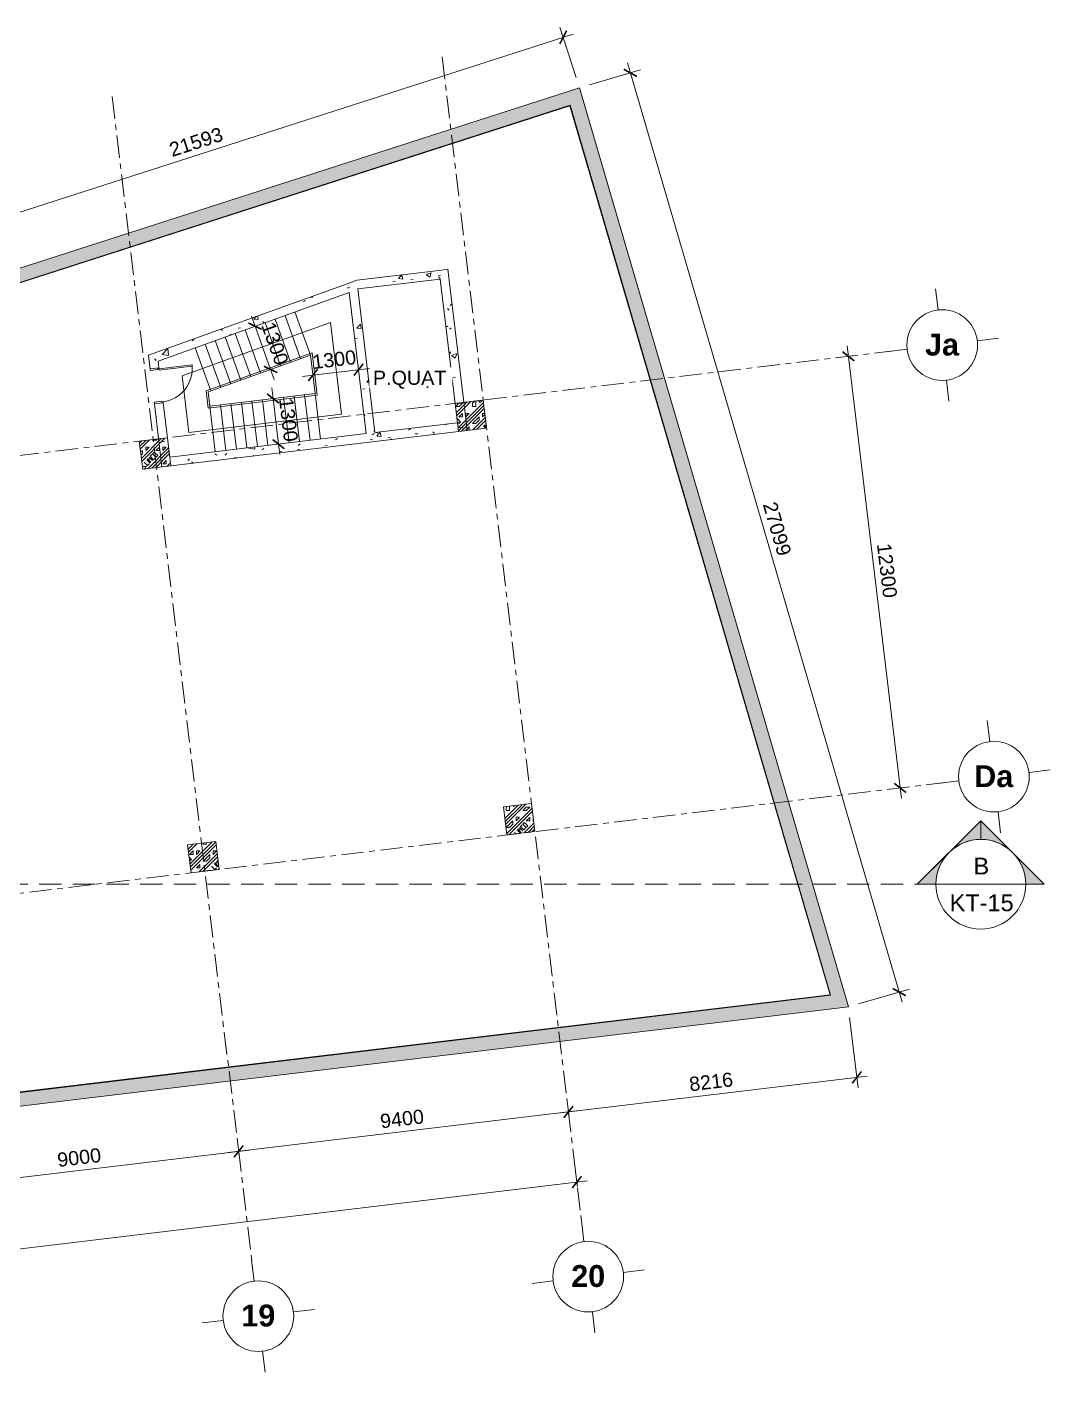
# Model space of a CAD drawing. Header units: millimetres. Extents: x -23040 to 110735, y -14554 to 50786.
# Drawn here: x 81605 to 110735, y 5671 to 44171 of the extents above; entities that cross this region are included whole.
import ezdxf

# ---------------------------------------------------------------- set-up
doc = ezdxf.new("R2010")
doc.units = ezdxf.units.MM
doc.linetypes.add('Grid Line', pattern=[22.225, 12.7, -3.175, 3.175, -3.175])
doc.linetypes.add('HIDDEN2', pattern=[4.7625, 3.175, -1.5875])
for name, color, linetype, lineweight in [('A-DETL-GENF', 31, 'Continuous', 5), ('CHU', 181, 'Continuous', 5), ('CUA', 31, 'Continuous', 9), ('DIM', 1, 'Continuous', 5), ('G-ANNO-SYMB', 111, 'Continuous', 5), ('HATCH-TUONG', 152, 'Continuous', 9), ('KH', 6, 'Continuous', 5), ('KI-HIEU-1', 151, 'Continuous', 9), ('NET CAT', 3, 'Continuous', 5), ('NET-CAT', 3, 'Continuous', 9), ('TRUC', 225, 'Continuous', 5)]:
    doc.layers.add(name, color=color, linetype=linetype, lineweight=lineweight)
doc.styles.add('Arial', font='arial_1.ttf', dxfattribs={"height": 476.25})
doc.styles.add('Arial_2', font='arial_1.ttf', dxfattribs={"height": 400})
doc.styles.add('Arial_B', font='arialbd_1.ttf', dxfattribs={"height": 619.047619})
doc.styles.add('TA1', font='arial_1.ttf')
doc.dimstyles.new('D_200_KTx2', dxfattribs={"dimtxt": 400, "dimasz": 300, "dimexe": 300, "dimexo": 300, "dimgap": 160, "dimtad": 1, "dimdec": 0, "dimzin": 9, "dimtxsty": 'TA1', "dimblk": 'ARCHTICK', "dimcen": 1, "dimdle": 300, "dimclrd": 256, "dimclre": 256, "dimclrt": 7, "dimadec": 0, "dimazin": 0, "dimtfac": 1, "dimtdec": 0, "dimtix": 1, "dimtmove": 1, "dimatfit": 3, "dimldrblk": 'ARCHTICK', "dimfxl": 0, "dimtolj": 1, "dimtzin": 0, "dimlwd": -1, "dimlwe": -1, "dimarcsym": 0})
pattern_1 = [(45, (95.25, 0), (-476.2456, 476.2456), []), (45, (190.5, 0), (-476.2456, 476.2456), []), (45, (0, 0), (-476.2456, 476.2456), []), (45, (476.25, 0), (-476.2456, 476.2456), []), (45, (571.5, 0), (-476.2456, 476.2456), []), (0, (381, 95.25), (0, 952.5), [95.25, -857.25]), (0, (476.25, 190.5), (0, 952.5), [95.25, -857.25]), (45, (381, 95.25), (0, 952.4912), [134.683, -1212.342]), (45, (476.25, 95.25), (0, 952.4912), [134.683, -1212.342]), (0, (381, 95.25), (0, 952.5), [95.25, -857.25]), (90, (-95.25, 95.25), (-952.5, 6e-14), [95.25, -857.25]), (90, (0, 95.25), (-952.5, 6e-14), [190.5, -762]), (45, (-95.25, 190.5), (0, 952.4912), [134.683, -1212.342]), (90, (762, 381), (-952.5, 6e-14), [95.25, -857.25]), (0, (666.75, 381), (0, 952.5), [95.25, -857.25]), (45, (666.75, 381), (0, 952.4912), [134.683, -1212.342]), (0, (857.25, 95.25), (0, 952.5), [95.25, -857.25]), (0, (857.25, 571.5), (0, 952.5), [95.25, -857.25]), (90, (1047.75, 666.75), (-952.5, 6e-14), [95.25, -857.25]), (45, (857.25, 571.5), (0, 952.4912), [269.367, -1077.658]), (45, (952.5, 571.5), (0, 952.4912), [134.683, -1212.342]), (45, (1143, 762), (0, 952.4912), [134.683, -1212.342]), (0, (1143, 857.25), (0, 952.5), [95.25, -857.25]), (90, (1143, 762), (-952.5, 6e-14), [95.25, -857.25]), (0, (476.25, 762), (0, 952.5), [95.25, -857.25]), (0, (666.75, 857.25), (0, 952.5), [95.25, -857.25]), (90, (571.5, 762), (-952.5, 6e-14), [95.25, -857.25]), (90, (666.75, 762), (-952.5, 6e-14), [95.25, -857.25]), (45, (476.25, 762), (0, 952.4912), [134.683, -1212.342]), (45, (666.75, 762), (0, 952.4912), [134.683, -1212.342]), (135, (119, 214.8), (-952.4912, 6e-14), [134.683, -1212.342]), (135, (238.1, 333.4), (-952.4912, 6e-14), [134.683, -1212.342]), (135, (309.56, 404.8), (-952.4912, 6e-14), [134.683, -1212.342]), (135, (333.4, 428.6), (-952.4912, 6e-14), [134.683, -1212.342]), (135, (381, 476.25), (-952.4912, 6e-14), [134.683, -1212.342]), (135, (404.8, 500.06), (-952.4912, 6e-14), [134.683, -1212.342]), (135, (476.25, 571.5), (-952.4912, 6e-14), [134.683, -1212.342]), (135, (523.9, 619.1), (-952.4912, 6e-14), [134.683, -1212.342]), (45, (119, 214.8), (0, 952.4912), [95.25, -1251.775]), (45, (238.1, 333.4), (0, 952.4912), [67.361, -1279.665]), (45, (404.8, 500.06), (0, 952.4912), [67.361, -1279.665]), (45, (309.56, 595.3), (0, 952.4912), [67.361, -1279.665]), (45, (476.25, 571.5), (0, 952.4912), [67.361, -1279.665]), (45, (381, 666.75), (0, 952.4912), [67.361, -1279.665]), (0, (24.2, 309.5), (0, 952.5), [190.043, -762.457]), (0, (238.1, 523.9), (0, 952.5), [95.25, -857.25])]
pattern_2 = [(50, (0, 0), (1457.472, -127.512), [152.4, -1676.4]), (355, (0, 0), (-281.942, 1528.454), [121.92, -1341.12]), (100.451, (121.5, -10.6), (1175.541, 1400.933), [129.52, -1424.72]), (46.184, (0, 406.4), (2168.632, -336.342), [228.6, -2514.6]), (96.636, (180.7, 378.4), (1899.22, 1979.42), [194.28, -2137.08]), (351.184, (0, 406.4), (1899.24, 1979.4), [182.88, -2011.68]), (21, (203.2, 304.8), (1212.915, -818.121), [152.4, -1676.4]), (326, (203.2, 304.8), (494.417, 1473.504), [121.92, -1341.12]), (71.451, (304.3, 236.6), (1707.337, 655.37), [129.52, -1424.72]), (37.5, (0, 0), (24.7094, 676.4402), [67.056, -1257.808, 67.056, -1294.384, -1346.2]), (37.5, (0, 0), (24.7094, 676.4402), [-2686.304, 67.056, -1279.144]), (7.5, (0, 0), (534.558, 801.444), [67.056, -709.168, 67.056, -1227.328, -513.08]), (7.5, (0, 0), (534.558, 801.444), [-2070.608, 67.056, -446.024]), (327.5, (-453.14, 0), (1084.7275, -45.8312), [67.056, -440.944, 67.056, -1517.904, -2103.12]), (327.5, (-453.14, 0), (1084.7275, -45.8312), [-2092.96, 67.056, -2036.064]), (317.5, (-656.3, 0), (1185.035, 203.4135), [67.056, -593.344, 67.056, -985.52, -1493.52]), (317.5, (-656.3, 0), (1185.035, 203.4135), [-1712.976, 67.056, -1426.464])]

# ---------------------------------------------------------------- blocks, each defined once
blk = doc.blocks.new('THANG  BO 3 - THANG  BO 3-371141-MẶT BẰNG HẦM 2')
at = {"layer": 'A-DETL-GENF'}
for p, q in [((66655, 18060), (66215, 19284)), ((67224, 18982), (63024, 17473)), ((65525, 17654), (65086, 18878)), ((65808, 17756), (65368, 18979)), ((66090, 17857), (65650, 19081)), ((66372, 17959), (65933, 19182)), ((67535, 16385), (67224, 18982)), ((64678, 17350), (64239, 18574)), ((64961, 17452), (64521, 18675)), ((65243, 17553), (64804, 18776)), ((63831, 17046), (63392, 18269)), ((64114, 17147), (63674, 18371)), ((66697, 18128), (63704, 17053)), ((64396, 17249), (63957, 18472)), ((66840, 16931), (66697, 18128)), ((66655, 18060), (63758, 17019)), ((66785, 16975), (66655, 18060)), ((63024, 17473), (63216, 15868)), ((63704, 17053), (63762, 16562)), ((63758, 17019), (63806, 16618)), ((63806, 16618), (66785, 16975)), ((66785, 16975), (66939, 15684)), ((63762, 16562), (66840, 16931)), ((63806, 16618), (63961, 15327)), ((64104, 16654), (64258, 15363)), ((64402, 16689), (64556, 15399)), ((64700, 16725), (64854, 15434)), ((64997, 16761), (65152, 15470)), ((65295, 16796), (65450, 15506)), ((65593, 16832), (65748, 15541)), ((65891, 16868), (66046, 15577)), ((66189, 16903), (66344, 15613)), ((66487, 16939), (66641, 15648)), ((63216, 15868), (67535, 16385))]:
    blk.add_line(p, q, dxfattribs=at)
blk = doc.blocks.new('_ArchTick')
at = {"color": 0, "const_width": 0.15}
blk.add_lwpolyline([(-0.5, -0.5), (0.5, 0.5)], dxfattribs=at)
blk = doc.blocks.new('*D47')
at = {"layer": 'Defpoints', "color": 0, "transparency": 16777216}
for p in [(88052, 35710), (88052, 35710), (88492, 34486)]:
    blk.add_point(p, dxfattribs=at)
at = {"layer": 'DIM', "transparency": 16777216}
for p, q in [((88052, 35710), (87951, 35992)), ((88492, 34486), (88052, 35710)), ((88492, 34486), (88593, 34204))]:
    blk.add_line(p, q, dxfattribs=at)
at = {"layer": 'DIM', "transparency": 16777216, "xscale": 300, "yscale": 300, "zscale": 300}
for p, rotation in [((88052, 35710), 289.7621072089743), ((88492, 34486), 109.7621072089742)]:
    blk.add_blockref('_ArchTick', p, dxfattribs=dict(at, rotation=rotation))
at = {"layer": 'DIM', "color": 7, "transparency": 16777216, "insert": (88615, 35221), "char_height": 400, "attachment_point": 5, "rotation": 289.7621, "style": 'TA1'}
blk.add_mtext('\\A1;1300', dxfattribs=at)
blk = doc.blocks.new('*D48')
at = {"layer": 'Defpoints', "color": 0, "transparency": 16777216}
for p in [(88559, 33664), (88714, 32373), (88714, 32373)]:
    blk.add_point(p, dxfattribs=at)
at = {"layer": 'DIM', "transparency": 16777216}
for p, q in [((88559, 33664), (88524, 33962)), ((88559, 33664), (88714, 32373)), ((88714, 32373), (88750, 32075))]:
    blk.add_line(p, q, dxfattribs=at)
at = {"layer": 'DIM', "transparency": 16777216, "xscale": 300, "yscale": 300, "zscale": 300}
for p, rotation in [((88559, 33664), 276.8306492592341), ((88714, 32373), 96.83064925923405)]:
    blk.add_blockref('_ArchTick', p, dxfattribs=dict(at, rotation=rotation))
at = {"layer": 'DIM', "color": 7, "transparency": 16777216, "insert": (88999, 33062), "char_height": 400, "attachment_point": 5, "rotation": 276.8306, "style": 'TA1'}
blk.add_mtext('\\A1;1300', dxfattribs=at)
blk = doc.blocks.new('*D49')
at = {"layer": 'Defpoints', "color": 0, "transparency": 16777216}
for p in [(89689, 34326), (90980, 34480), (90980, 34480)]:
    blk.add_point(p, dxfattribs=at)
at = {"layer": 'DIM', "transparency": 16777216}
for p, q in [((89689, 34326), (89391, 34290)), ((89689, 34326), (90980, 34480)), ((90980, 34480), (91277, 34516))]:
    blk.add_line(p, q, dxfattribs=at)
at = {"layer": 'DIM', "transparency": 16777216, "xscale": 300, "yscale": 300, "zscale": 300}
for p, rotation in [((90980, 34480), 186.8306492592341), ((89689, 34326), 6.830649259234116)]:
    blk.add_blockref('_ArchTick', p, dxfattribs=dict(at, rotation=rotation))
at = {"layer": 'DIM', "color": 7, "transparency": 16777216, "insert": (90291, 34765), "char_height": 400, "attachment_point": 5, "rotation": 6.8306, "style": 'TA1'}
blk.add_mtext('\\A1;1300', dxfattribs=at)
blk = doc.blocks.new('CUA 1 CANH MO - 2 - Type 1000-541397-MẶT BẰNG HẦM 2')
at = {"layer": 'CUA'}
for p, q in [((-368, 1065), (-328, 1065)), ((-368, 127), (-368, 1065)), ((-328, 1065), (-328, 127)), ((-328, 127), (-368, 127))]:
    blk.add_line(p, q, dxfattribs=at)
at = {"layer": 'CUA', "lineweight": 5}
for p, q in [((-369, 127), (-399, 127)), ((-399, 127), (-399, -123)), ((-369, 86), (-369, 127)), ((-349, 86), (-369, 86)), ((-349, -123), (-349, 86)), ((571, 86), (551, 86)), ((551, 86), (551, -123)), ((601, 127), (571, 127)), ((571, 127), (571, 86)), ((601, -123), (601, 127)), ((-399, -123), (-349, -123)), ((551, -123), (601, -123))]:
    blk.add_line(p, q, dxfattribs=at)
blk.add_arc((-368, 127), 938, 359.5, 90, dxfattribs=at)
blk = doc.blocks.new('*D90')
at = {"layer": 'Defpoints', "color": 0, "transparency": 16777216}
for p in [(96969, 13056), (87585, 12359), (87636, 11938)]:
    blk.add_point(p, dxfattribs=at)
at = {"layer": 'DIM', "transparency": 16777216}
for p, q in [((97217, 13513), (87288, 12324)), ((96934, 13354), (96883, 13775)), ((87600, 12236), (87550, 12657))]:
    blk.add_line(p, q, dxfattribs=at)
at = {"layer": 'DIM', "transparency": 16777216, "xscale": 300, "yscale": 300, "zscale": 300}
for p, rotation in [((96919, 13477), 6.830649259233477), ((87585, 12359), 186.8306492592335)]:
    blk.add_blockref('_ArchTick', p, dxfattribs=dict(at, rotation=rotation))
at = {"layer": 'DIM', "color": 7, "transparency": 16777216, "insert": (92209, 13280), "char_height": 400, "attachment_point": 5, "rotation": 6.8306, "style": 'TA1'}
blk.add_mtext('\\A1;9400', dxfattribs=at)
blk = doc.blocks.new('*D91')
at = {"layer": 'Defpoints', "color": 0, "transparency": 16777216}
for p in [(87636, 11938), (78649, 11289), (78700, 10868)]:
    blk.add_point(p, dxfattribs=at)
at = {"layer": 'DIM', "transparency": 16777216}
for p, q in [((87883, 12395), (78352, 11253)), ((87600, 12236), (87550, 12657)), ((78664, 11166), (78614, 11587))]:
    blk.add_line(p, q, dxfattribs=at)
at = {"layer": 'DIM', "transparency": 16777216, "xscale": 300, "yscale": 300, "zscale": 300}
for p, rotation in [((87585, 12359), 6.830649259233477), ((78649, 11289), 186.8306492592335)]:
    blk.add_blockref('_ArchTick', p, dxfattribs=dict(at, rotation=rotation))
at = {"layer": 'DIM', "color": 7, "transparency": 16777216, "insert": (83074, 12186), "char_height": 400, "attachment_point": 5, "rotation": 6.8306, "style": 'TA1'}
blk.add_mtext('\\A1;9000', dxfattribs=at)
blk = doc.blocks.new('*D95')
at = {"layer": 'Defpoints', "color": 0, "transparency": 16777216}
for p in [(97207, 11070), (52079, 6092), (52129, 5671)]:
    blk.add_point(p, dxfattribs=at)
at = {"layer": 'DIM', "transparency": 16777216}
for p, q in [((97171, 11368), (97121, 11789)), ((97455, 11527), (51781, 6056)), ((52094, 5968), (52043, 6390))]:
    blk.add_line(p, q, dxfattribs=at)
at = {"layer": 'DIM', "transparency": 16777216, "xscale": 300, "yscale": 300, "zscale": 300}
for p, rotation in [((97157, 11492), 6.830649259233477), ((52079, 6092), 186.8306492592335)]:
    blk.add_blockref('_ArchTick', p, dxfattribs=dict(at, rotation=rotation))
at = {"layer": 'DIM', "color": 7, "transparency": 16777216, "insert": (74574, 9153), "char_height": 400, "attachment_point": 5, "rotation": 6.8306, "style": 'TA1'}
blk.add_mtext('\\A1;45400', dxfattribs=at)
blk = doc.blocks.new('*D96')
at = {"layer": 'Defpoints', "color": 0, "transparency": 16777216}
for p in [(105260, 34909), (106302, 22646), (106723, 22696)]:
    blk.add_point(p, dxfattribs=at)
at = {"layer": 'DIM', "transparency": 16777216}
for p, q in [((104803, 35156), (106337, 22348)), ((104962, 34873), (104541, 34823)), ((106425, 22661), (106004, 22610))]:
    blk.add_line(p, q, dxfattribs=at)
at = {"layer": 'DIM', "transparency": 16777216, "xscale": 300, "yscale": 300, "zscale": 300}
for p, rotation in [((104839, 34859), 96.83064925923367), ((106302, 22646), 276.8306492592337)]:
    blk.add_blockref('_ArchTick', p, dxfattribs=dict(at, rotation=rotation))
at = {"layer": 'DIM', "color": 7, "transparency": 16777216, "insert": (105932, 28796), "char_height": 400, "attachment_point": 5, "rotation": 276.8306, "style": 'TA1'}
blk.add_mtext('\\A1;12300', dxfattribs=at)
blk = doc.blocks.new('Grid - FamilyAL-KH TRUC-550400-MẶT BẰNG HẦM 2')
at = {"layer": 'KH'}
for p, q in [((0, 7), (0, 4)), ((-8, -1), (-5, -1)), ((8, -1), (5, -1)), ((0, -9), (0, -6))]:
    blk.add_line(p, q, dxfattribs=at)
blk.add_circle((0, -1), 5, dxfattribs=at)
blk = doc.blocks.new('*D99')
at = {"layer": 'Defpoints', "color": 0, "transparency": 16777216}
for p in [(104838, 16448), (105077, 14454), (96969, 13056)]:
    blk.add_point(p, dxfattribs=at)
at = {"layer": 'DIM', "transparency": 16777216}
for p, q in [((104873, 16150), (105112, 14157)), ((96621, 13442), (105374, 14490)), ((96934, 13354), (96883, 13775))]:
    blk.add_line(p, q, dxfattribs=at)
at = {"layer": 'DIM', "transparency": 16777216, "xscale": 300, "yscale": 300, "zscale": 300}
for p, rotation in [((105077, 14454), 6.830649259233505), ((96919, 13477), 186.8306492592335)]:
    blk.add_blockref('_ArchTick', p, dxfattribs=dict(at, rotation=rotation))
at = {"layer": 'DIM', "color": 7, "transparency": 16777216, "insert": (100954, 14328), "char_height": 400, "attachment_point": 5, "rotation": 6.8306, "style": 'TA1'}
blk.add_mtext('\\A1;8216', dxfattribs=at)
blk = doc.blocks.new('*D100')
at = {"layer": 'Defpoints', "color": 0, "transparency": 16777216}
for p in [(98670, 42878), (97230, 42457), (104838, 16448)]:
    blk.add_point(p, dxfattribs=at)
at = {"layer": 'DIM', "transparency": 16777216}
for p, q in [((106362, 16581), (98585, 43166)), ((97518, 42541), (98958, 42963)), ((105126, 16532), (106565, 16953))]:
    blk.add_line(p, q, dxfattribs=at)
at = {"layer": 'DIM', "transparency": 16777216, "xscale": 300, "yscale": 300, "zscale": 300}
for p, rotation in [((98670, 42878), 106.3043962373845), ((106277, 16869), 286.3043962373845)]:
    blk.add_blockref('_ArchTick', p, dxfattribs=dict(at, rotation=rotation))
at = {"layer": 'DIM', "color": 7, "transparency": 16777216, "insert": (102823, 29976), "char_height": 400, "attachment_point": 5, "rotation": 286.3044, "style": 'TA1'}
blk.add_mtext('\\A1;27099', dxfattribs=at)
blk = doc.blocks.new('*D106')
at = {"layer": 'Defpoints', "color": 0, "transparency": 16777216}
for p in [(96770, 43885), (97230, 42457), (76677, 35838)]:
    blk.add_point(p, dxfattribs=at)
at = {"layer": 'DIM', "transparency": 16777216}
for p, q in [((75932, 37174), (97056, 43977)), ((97138, 42743), (96678, 44171)), ((76585, 36123), (76125, 37551))]:
    blk.add_line(p, q, dxfattribs=at)
at = {"layer": 'DIM', "transparency": 16777216, "xscale": 300, "yscale": 300, "zscale": 300}
for p, rotation in [((96770, 43885), 17.85214020974412), ((76217, 37265), 197.8521402097441)]:
    blk.add_blockref('_ArchTick', p, dxfattribs=dict(at, rotation=rotation))
at = {"layer": 'DIM', "color": 7, "transparency": 16777216, "insert": (86382, 40922), "char_height": 400, "attachment_point": 5, "rotation": 17.8521, "style": 'TA1'}
blk.add_mtext('\\A1;21593', dxfattribs=at)
blk = doc.blocks.new('Section - Section Head - Filled-317961-MẶT BẰNG TẦNG 1')
at = {"layer": 'G-ANNO-SYMB'}
h = blk.add_hatch(color=256, dxfattribs=at)
edge = h.paths.add_edge_path(flags=0)
edge.add_line((-10.84, 4.49), (-6.35, 8.98))
edge.add_line((-6.35, 8.98), (-6.35, 6.35))
edge.add_arc((-6.35, 0), 6.35, 90, 135)
h = blk.add_hatch(color=256, dxfattribs=at)
edge = h.paths.add_edge_path(flags=0)
edge.add_arc((-6.35, 0), 6.35, 45, 90)
edge.add_line((-6.35, 6.35), (-6.35, 8.98))
edge.add_line((-6.35, 8.98), (-1.86, 4.49))
h = blk.add_hatch(color=256, dxfattribs=at)
edge = h.paths.add_edge_path(flags=0)
edge.add_arc((-6.35, 0), 6.36, 137.9216, 180)
edge.add_line((-12.71, 0), (-15.33, 0))
edge.add_line((-15.33, 0), (-11.07, 4.26))
h = blk.add_hatch(color=256, dxfattribs=at)
edge = h.paths.add_edge_path(flags=0)
edge.add_line((-1.63, 4.26), (2.63, 0))
edge.add_line((2.63, 0), (0.01, 0))
edge.add_arc((-6.35, 0), 6.36, 0, 42.0784)
for p, q in [((-6.35, 8.98), (-15.33, 0)), ((-6.35, 8.98), (-10.84, 4.49)), ((-6.35, 8.98), (2.63, 0)), ((-6.35, 6.35), (-6.35, 8.98)), ((-1.86, 4.49), (-6.35, 8.98)), ((-6.35, 8.98), (-6.35, 6.35)), ((-11.07, 4.26), (-15.33, 0)), ((2.63, 0), (-1.63, 4.26)), ((-15.33, 0), (-12.71, 0)), ((0.01, 0), (2.63, 0)), ((-12.7, 0), (-15.33, 0)), ((0, 0), (2.63, 0))]:
    blk.add_line(p, q, dxfattribs=at)
for radius, start, end in [(6.35, 360, 180), (6.35, 90, 135), (6.35, 45, 90), (6.36, 137.9216, 180), (6.36, 0, 42.0784), (6.35, 180, 360)]:
    blk.add_arc((-6.35, 0), radius, start, end, dxfattribs=at)

msp = doc.modelspace()

# ---------------------------------------------------------------- hatches: boundary and pattern name
at = {"layer": 'HATCH-TUONG', "lineweight": 5}
h = msp.add_hatch(dxfattribs=at)
h.set_pattern_fill('FP_1', color=256, style=0, pattern_type=2)
h.set_pattern_definition(pattern_1)
h.paths.add_polyline_path([(76796.5, 35466.5), (97339.5, 42082.7), (97229.9, 42457.2), (76676.9, 35837.7), (76789.7, 35487.6)], flags=0)
h = msp.add_hatch(dxfattribs=at)
h.set_pattern_fill('FP_1', color=256, style=0, pattern_type=2)
h.set_pattern_definition(pattern_1)
h.paths.add_polyline_path([(104445.2, 16400.8), (104837.8, 16447.9), (97339.5, 42082.7), (96968.1, 41963.1), (104334.2, 16780.3)], flags=0)
h = msp.add_hatch(dxfattribs=at)
h.set_pattern_fill('FP_3', color=256, style=0, pattern_type=2)
h.set_pattern_definition(pattern_2)
h.paths.add_polyline_path([(91196.3, 32670.4), (91444.5, 32700.2), (90928.4, 37008.6), (90687, 36921.9), (90717.5, 36667.2)], flags=0)
h = msp.add_hatch(dxfattribs=at)
h.set_pattern_fill('FP_3', color=256, style=0, pattern_type=2)
h.set_pattern_definition(pattern_2)
h.paths.add_polyline_path([(90957.8, 36763.5), (93291.3, 37041.5), (93261.6, 37289.7), (90928.1, 37011.7), (90928.4, 37008.6)], flags=0)
h = msp.add_hatch(dxfattribs=at)
h.set_pattern_fill('FP_3', color=256, style=0, pattern_type=2)
h.set_pattern_definition(pattern_2)
h.paths.add_polyline_path([(93777.8, 32979.7), (94026.1, 33009.4), (93509.8, 37319.3), (93261.6, 37289.7), (93291.3, 37041.5)], flags=0)
h = msp.add_hatch(dxfattribs=at)
h.set_pattern_fill('FP_3', color=256, style=0, pattern_type=2)
h.set_pattern_definition(pattern_2)
h.paths.add_polyline_path([(85068.8, 34637.8), (90717.5, 36667.2), (90687, 36921.9), (85038.3, 34892.4)], flags=0)
h = msp.add_hatch(dxfattribs=at)
h.set_pattern_fill('FP_3', color=256, style=0, pattern_type=2)
h.set_pattern_definition(pattern_2)
h.paths.add_polyline_path([(85417.6, 31726.4), (85665.8, 31756.2), (85451.7, 33543.4), (85203.5, 33513.6)], flags=0)
h.paths.add_polyline_path([(85084.5, 34506.5), (85332.8, 34536.3), (85310.2, 34724.5), (85068.8, 34637.8)], flags=0)
h = msp.add_hatch(dxfattribs=at)
h.set_pattern_fill('FP_3', color=256, style=0, pattern_type=2)
h.set_pattern_definition(pattern_2)
h.paths.add_polyline_path([(85665.8, 31756.2), (94055.8, 32761.2), (94026.1, 33009.4), (85636, 32004.4)], flags=0)
h = msp.add_hatch(dxfattribs=at)
h.set_pattern_fill('FP_1', color=256, style=0, pattern_type=2)
h.set_pattern_definition(pattern_1)
h.paths.add_polyline_path([(43529.5, 9094.8), (104445.2, 16400.8), (104334.2, 16780.3), (43482.5, 9482)], flags=0)
at = {"layer": 'NET CAT'}
h = msp.add_hatch(dxfattribs=at)
h.set_pattern_fill('FP_1', color=256, style=0, pattern_type=2)
h.set_pattern_definition(pattern_1)
h.paths.add_polyline_path([(93807.6, 32731.4), (94601.9, 32826.6), (94506.7, 33620.9), (93712.4, 33525.7)], flags=0)
h = msp.add_hatch(dxfattribs=at)
h.set_pattern_fill('FP_1', color=256, style=0, pattern_type=2)
h.set_pattern_definition(pattern_1)
h.paths.add_polyline_path([(84871.5, 31661), (85665.8, 31756.2), (85570.6, 32550.5), (84776.3, 32455.3)], flags=0)
h = msp.add_hatch(dxfattribs=at)
h.set_pattern_fill('FP_1', color=256, style=0, pattern_type=2)
h.set_pattern_definition(pattern_1)
h.paths.add_polyline_path([(95175.3, 21313.1), (95969.7, 21408.2), (95874.5, 22202.5), (95080.2, 22107.4)], flags=0)
h = msp.add_hatch(dxfattribs=at)
h.set_pattern_fill('FP_1', color=256, style=0, pattern_type=2)
h.set_pattern_definition(pattern_1)
h.paths.add_polyline_path([(86239.2, 20242.6), (87033.5, 20337.8), (86938.4, 21132.1), (86144.1, 21037)], flags=0)

# ---------------------------------------------------------------- linework, layer by layer
at = {"layer": 'G-ANNO-SYMB'}
msp.add_line((107315.4, 19919), (109855.4, 19919), dxfattribs=at)
at = {"layer": 'KI-HIEU-1', "linetype": 'HIDDEN2', "ltscale": 200}
msp.add_line((-19974.1, 19919), (107315.4, 19919), dxfattribs=at)
at = {"layer": 'NET CAT', "lineweight": 13}
for p, q in [((94506.7, 33620.9), (93712.4, 33525.7)), ((93712.4, 33525.7), (93807.6, 32731.4)), ((94601.9, 32826.6), (94506.7, 33620.9)), ((93807.6, 32731.4), (94601.9, 32826.6)), ((85570.6, 32550.5), (84776.3, 32455.3)), ((84776.3, 32455.3), (84871.5, 31661)), ((85665.8, 31756.2), (85570.6, 32550.5)), ((84871.5, 31661), (85665.8, 31756.2)), ((95874.5, 22202.5), (95080.2, 22107.4)), ((95080.2, 22107.4), (95175.3, 21313.1)), ((95969.7, 21408.2), (95874.5, 22202.5)), ((95175.3, 21313.1), (95969.7, 21408.2)), ((86938.4, 21132.1), (86144.1, 21037)), ((86144.1, 21037), (86239.2, 20242.6)), ((87033.5, 20337.8), (86938.4, 21132.1)), ((86239.2, 20242.6), (87033.5, 20337.8))]:
    msp.add_line(p, q, dxfattribs=at)
at = {"layer": 'NET-CAT'}
for p, q in [((97229.9, 42457.2), (76676.9, 35837.7)), ((104837.8, 16447.9), (97229.9, 42457.2)), ((76894.7, 35487.6), (96961.4, 41950.5)), ((96961.4, 41950.5), (104321.3, 16788.8)), ((104321.3, 16788.8), (43471.3, 9490.7)), ((43916.7, 9141.3), (104837.8, 16447.9))]:
    msp.add_line(p, q, dxfattribs=at)
at = {"layer": 'NET-CAT', "lineweight": 15}
for p, q in [((96968.1, 41963.1), (76425.3, 35346.9)), ((104334.2, 16780.3), (96968.1, 41963.1)), ((90928.4, 37008.6), (90687, 36921.9)), ((93261.6, 37289.7), (90928.1, 37011.7)), ((90928.1, 37011.7), (90928.4, 37008.6)), ((90957.8, 36763.5), (93291.3, 37041.5)), ((93509.8, 37319.3), (93261.6, 37289.7)), ((93291.3, 37041.5), (93777.8, 32979.7)), ((94026.1, 33009.4), (93509.8, 37319.3)), ((90687, 36921.9), (85038.3, 34892.4)), ((85310.2, 34724.5), (90717.5, 36667.2)), ((90717.5, 36667.2), (91196.3, 32670.4)), ((91444.5, 32700.2), (90957.8, 36763.5)), ((85038.3, 34892.4), (85068.8, 34637.8)), ((85332.8, 34536.3), (85310.2, 34724.5)), ((85068.8, 34637.8), (85084.5, 34506.5)), ((85084.5, 34506.5), (85332.8, 34536.3)), ((85451.7, 33543.4), (85203.5, 33513.6)), ((85203.5, 33513.6), (85417.6, 31726.4)), ((85636, 32004.4), (85451.7, 33543.4)), ((85665.8, 31756.2), (94055.8, 32761.2)), ((93777.8, 32979.7), (91444.5, 32700.2)), ((94055.8, 32761.2), (94026.1, 33009.4)), ((91196.3, 32670.4), (85636, 32004.4)), ((85417.6, 31726.4), (85665.8, 31756.2)), ((43482.5, 9482), (104334.2, 16780.3))]:
    msp.add_line(p, q, dxfattribs=at)
at = {"layer": 'TRUC', "linetype": 'Grid Line', "ltscale": 50}
for p, q in [((93344, 43328.2), (97310.7, 10205.4)), ((84010.7, 42210.2), (87977.4, 9087.4)), ((41585.2, 27281.7), (106103.2, 35010)), ((43048.1, 15069), (107566.1, 22797.3))]:
    msp.add_line(p, q, dxfattribs=at)

# ---------------------------------------------------------------- block references
at = {"lineweight": 5}
for p, xscale, yscale, zscale, rotation in [((107691.8, 35200.3), 199.9999999999999, 199.9999999999999, 199.9999999999999, 276.8306492592333), ((109154.7, 22987.6), 199.9999999999999, 199.9999999999999, 199.9999999999999, 276.8306492592333), ((97501, 8616.7), 200.0000000000007, 200.0000000000007, 200.0000000000007, 186.8306492592331), ((88167.7, 7498.7), 200.0000000000007, 200.0000000000007, 200.0000000000007, 186.8306492592331)]:
    msp.add_blockref('Grid - FamilyAL-KH TRUC-550400-MẶT BẰNG HẦM 2', p, dxfattribs=dict(at, xscale=xscale, yscale=yscale, zscale=zscale, rotation=rotation))
at = {"lineweight": 5, "rotation": 276.8306492592265}
msp.add_blockref('CUA 1 CANH MO - 2 - Type 1000-541397-MẶT BẰNG HẦM 2', (85253.8, 34125.4), dxfattribs=at)
at = {"layer": 'A-DETL-GENF'}
msp.add_blockref('THANG  BO 3 - THANG  BO 3-371141-MẶT BẰNG HẦM 2', (22966.2, 16831.7), dxfattribs=at)
at = {"layer": 'G-ANNO-SYMB', "extrusion": (0, 0, -1), "xscale": 199.9999999999999, "yscale": 199.9999999999999, "zscale": 199.9999999999999}
msp.add_blockref('Section - Section Head - Filled-317961-MẶT BẰNG TẦNG 1', (-107315.4, 19919), dxfattribs=at)

# ---------------------------------------------------------------- texts
at = {"layer": 'G-ANNO-SYMB', "attachment_point": 2, "line_spacing_factor": 0.941778, "style": 'Arial'}
for s, insert, char_height, width in [('B', (108601.6, 20672.3), 476.2, 443.133), ('KT-15', (108609.7, 19633.2), 476.25, 2240.682)]:
    msp.add_mtext(s, dxfattribs=dict(at, insert=insert, char_height=char_height, width=width))
at = {"layer": 'KH', "char_height": 619.05, "attachment_point": 2, "line_spacing_factor": 0.941778, "style": 'Arial_B'}
for s, insert, width in [('Ja', (107488.1, 35498.8), 1116.488), ('Da', (108951, 23286.1), 1285.43), ('20', (97476.8, 9143.1), 1116.488), ('19', (88143.6, 8025.2), 1116.488)]:
    msp.add_mtext(s, dxfattribs=dict(at, insert=insert, width=width))

# ---------------------------------------------------------------- dimensions: what is measured, and where the dimension line sits
at = {"layer": 'DIM'}
for p1, p2, distance, picture, middle in [((76676.9, 35837.7), (97229.9, 42457.2), 1500, '*D106', (86381.9, 40922.1)), ((104837.8, 16447.9), (97229.9, 42457.2), -1500, '*D100', (102823.1, 29975.9)), ((88491.6, 34486.1), (88052, 35709.6), 0, '*D47', (88614.7, 35221.1)), ((88559.4, 33663.9), (88714, 32373.1), 0, '*D48', (88998.5, 33061.8))]:
    dim = msp.add_aligned_dim(p1=p1, p2=p2, distance=distance, dimstyle='D_200_KTx2', dxfattribs=at)
    dim.commit()
    dim.dimension.update_dxf_attribs({"geometry": picture, "text_midpoint": middle})
for base, p1, p2, angle, picture, middle in [((106301.8, 22645.8), (105260.1, 34909), (106723, 22696.3), 276.83065, '*D96', (105932.1, 28795.5)), ((105076.5, 14454.5), (96969.2, 13056.1), (104837.8, 16447.9), 6.83065, '*D99', (100954.3, 14327.6)), ((87585.5, 12359.3), (96969.2, 13056.1), (87636, 11938.1), 6.83065, '*D90', (92208.8, 13280)), ((78649.4, 11288.9), (87636, 11938.1), (78699.8, 10867.7), 6.83065, '*D91', (83074.1, 12185.8)), ((52078.9, 6091.9), (97207.1, 11070.3), (52129.3, 5670.6), 6.83065, '*D95', (74574.4, 9153.3))]:
    dim = msp.add_linear_dim(base=base, p1=p1, p2=p2, angle=angle, dimstyle='D_200_KTx2', dxfattribs=at)
    dim.commit()
    dim.dimension.update_dxf_attribs({"geometry": picture, "text_midpoint": middle})

# ---------------------------------------------------------------- next in the draw order: texts
at = {"layer": 'CHU', "color": 7, "insert": (91385.4, 34450.8), "char_height": 400, "width": 2151.3, "attachment_point": 1, "line_spacing_factor": 0.936439, "style": 'Arial_2', "bg_fill": 3, "box_fill_scale": 1.25, "bg_fill_color": 256, "bg_fill_true_color": 13158600, "bg_fill_transparency": 0}
msp.add_mtext('\\pt2540,5080,7620,10160,12700,15240,17780,20320,22860,25400,27940,30480,33020,35560,38100,40640,43180,45720,48260,50800,53340,55880,58420,60960,63500,66040,68580,71120,73660,76200,78740,81280;P.QUẠT', dxfattribs=at)

# ---------------------------------------------------------------- next in the draw order: dimensions: what is measured, and where the dimension line sits
at = {"layer": 'DIM'}
dim = msp.add_aligned_dim(p1=(89688.7, 34325.6), p2=(90979.5, 34480.2), distance=0, dimstyle='D_200_KTx2', dxfattribs=at)
dim.commit()
dim.dimension.update_dxf_attribs({"geometry": '*D49', "text_midpoint": (90290.8, 34764.7)})

doc.saveas('drawing.dxf')
